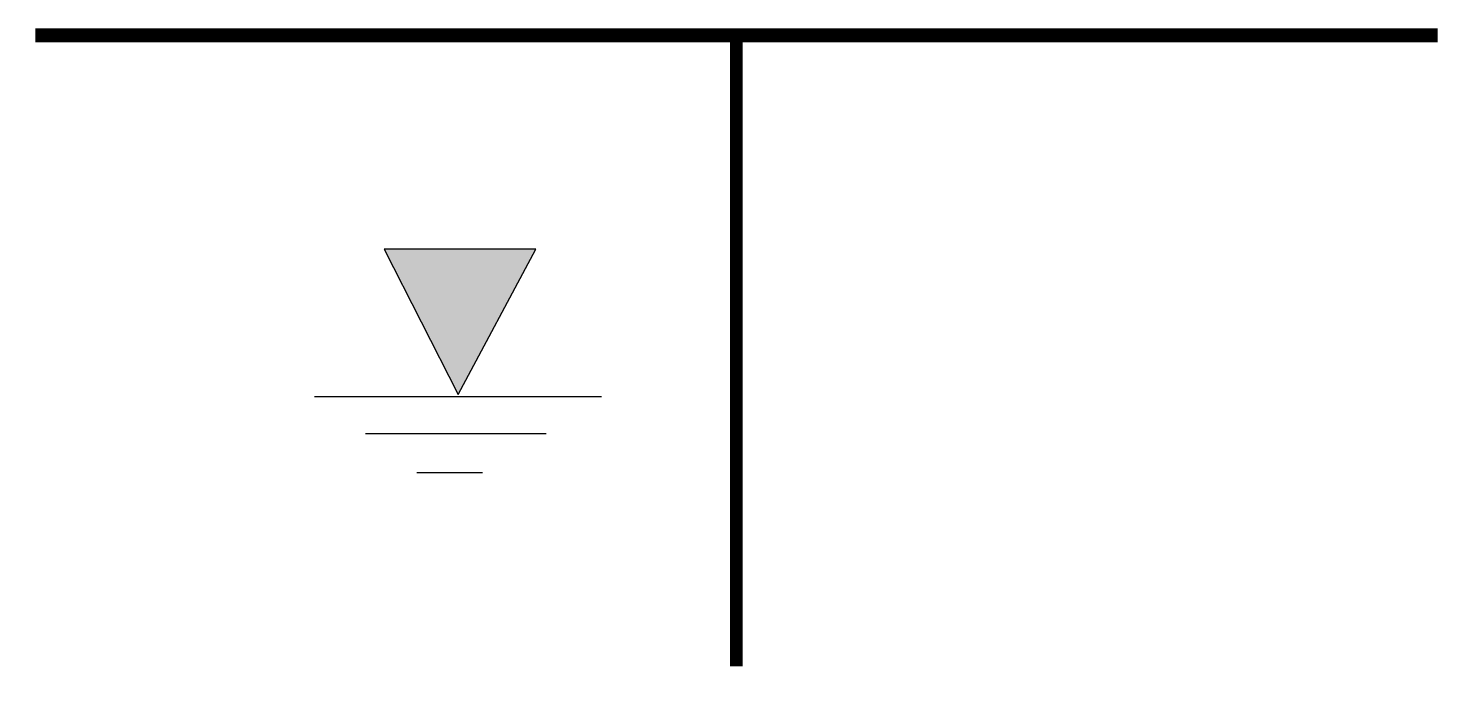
# Model space of a CAD drawing. Extents: x 2.5 to 13.8, y 1.3 to 6.4.
import ezdxf

# ---------------------------------------------------------------- set-up
doc = ezdxf.new("R2010")
doc.units = 0
doc.header["$MEASUREMENT"] = 0
doc.layers.get('0').update_dxf_attribs({"linetype": 'CONTINUOUS'})

msp = doc.modelspace()

# ---------------------------------------------------------------- hatches: boundary and pattern name
msp.add_hatch(color=256).paths.add_polyline_path([(5.316, 4.652), (5.906, 3.489), (6.528, 4.652)])

# ---------------------------------------------------------------- linework, layer by layer
for p, q in [((4.759, 3.473), (7.053, 3.473)), ((5.168, 3.178), (6.61, 3.178)), ((5.578, 2.867), (6.102, 2.867))]:
    msp.add_line(p, q)
for points, const_width in [([(2.53, 6.358), (13.73, 6.358)], 0.112), ([(8.13, 6.359), (8.13, 1.319)], 0.101)]:
    msp.add_lwpolyline(points, dxfattribs=dict(const_width=const_width))
msp.add_lwpolyline([(5.906, 3.489), (6.528, 4.652), (5.316, 4.652)], close=True)

doc.saveas('drawing.dxf')
